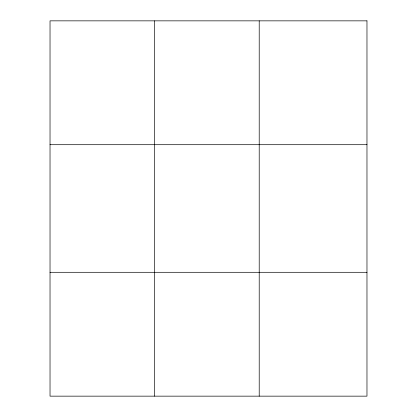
<?xml version="1.0" encoding="UTF-8"?>
<svg xmlns="http://www.w3.org/2000/svg" width="417" height="417" viewBox="0 0 417 417"><rect width="100%" height="100%" fill="white"/><g stroke="black" fill="none" stroke-linecap="round" stroke-linejoin="round"><path stroke-width="0.63" d="M154.618 20.85L154.618 396.15M259.212 20.85L259.212 396.15M50.03 144.699L366.97 144.699M50.03 272.301L366.97 272.301M366.97 20.85L366.97 396.15L50.03 396.15L50.03 20.85L366.97 20.85"/></g></svg>
